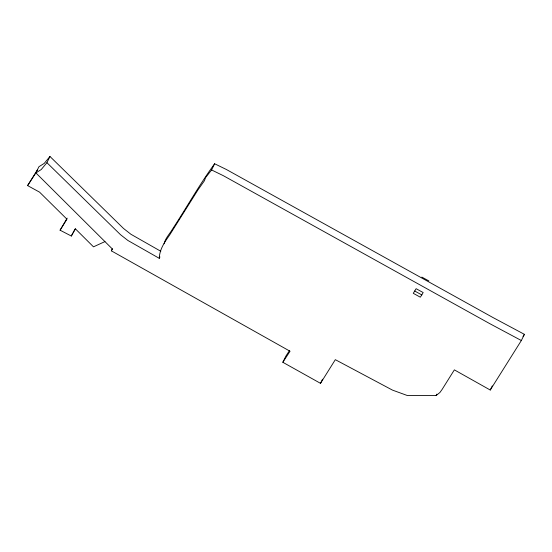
<?xml version="1.0" encoding="UTF-8"?>
<svg xmlns="http://www.w3.org/2000/svg" width="552" height="552" viewBox="0 0 552 552"><rect width="100%" height="100%" fill="white"/><g stroke="black" fill="none" stroke-linecap="round" stroke-linejoin="round"><path stroke-width="0.83" d="M160.811 251.277L130.948 234.283L123.551 228.493L49.97 156.485L46.92 162.681L120.502 234.69L127.898 240.472L159.259 258.322C159.528 249.311 164.71 241.983 169.602 235.076L197.982 189.881L204.454 180.69L205.572 177.627L211.582 169.954L214.631 163.758L226.423 169.512L492.901 317.503L524.4 334.333L521.35 340.522L490.252 390.029L454.358 369.868L442.042 389.539L439.903 392.506L436.156 395.515L407.197 395.473L392.479 390.112L335.319 359.669L320.505 383.343L282.831 362.284L285.881 356.095L289.483 350.568M164.089 243.798C165.324 238.153 169.892 233.696 172.652 228.88C186.817 207.276 199.472 184.478 214.631 163.758M104.97 241.59L93.481 246.834L75.445 228.894L71.332 236.035L60.078 230.198L66.944 219.185L39.565 192.144L27.6 185.589L37.419 169.809M60.078 230.198L67.178 218.15M71.332 236.035L72.857 232.944M282.831 362.284L290.041 351.244L111.352 250.843L112.366 248.773M159.259 258.322L159.935 256.949M320.505 383.343L322.534 379.21M436.156 395.515L436.832 394.142M490.252 390.029L492.281 385.896M111.352 250.843L112.394 249.014L35.894 172.907L38.944 166.711L44.243 163.378L49.97 156.485M421.797 294.92L423.163 292.546L416.118 288.703L413.276 293.326L420.3 297.183L421.797 294.92L414.704 291.014M73.264 232.226L75.32 228.652M523.027 336.513L524.4 334.333M27.6 185.589L35.894 172.907L41.193 169.574L46.92 162.681M211.582 169.954L223.374 175.708L489.859 323.7L521.35 340.522M421.838 277.09L428.876 280.933"/></g></svg>
